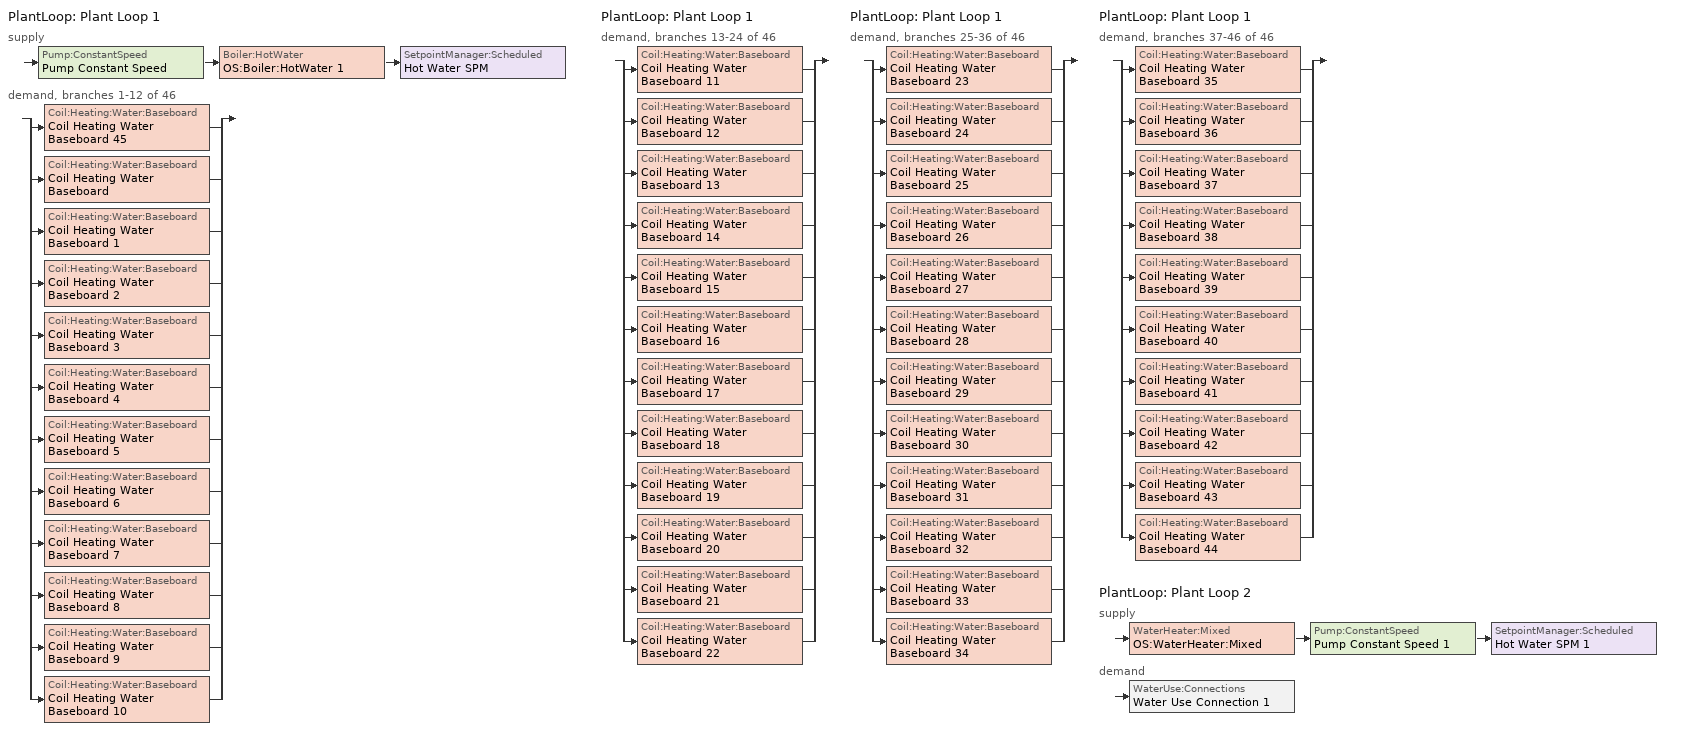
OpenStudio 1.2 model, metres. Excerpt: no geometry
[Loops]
PlantLoop 'Plant Loop 1'
 supply: Pump:ConstantSpeed 'Pump Constant Speed' > Boiler:HotWater 'OS:Boiler:HotWater 1' > SetpointManager:Scheduled 'Hot Water SPM'
 demand, branches 1-12 of 46: split
  | Coil:Heating:Water:Baseboard 'Coil Heating Water Baseboard 45'
  | Coil:Heating:Water:Baseboard 'Coil Heating Water Baseboard'
  | Coil:Heating:Water:Baseboard 'Coil Heating Water Baseboard 1'
  | Coil:Heating:Water:Baseboard 'Coil Heating Water Baseboard 2'
  | Coil:Heating:Water:Baseboard 'Coil Heating Water Baseboard 3'
  | Coil:Heating:Water:Baseboard 'Coil Heating Water Baseboard 4'
  | Coil:Heating:Water:Baseboard 'Coil Heating Water Baseboard 5'
  | Coil:Heating:Water:Baseboard 'Coil Heating Water Baseboard 6'
  | Coil:Heating:Water:Baseboard 'Coil Heating Water Baseboard 7'
  | Coil:Heating:Water:Baseboard 'Coil Heating Water Baseboard 8'
  | Coil:Heating:Water:Baseboard 'Coil Heating Water Baseboard 9'
  | Coil:Heating:Water:Baseboard 'Coil Heating Water Baseboard 10'
PlantLoop 'Plant Loop 1'
 demand, branches 13-24 of 46: split
  | Coil:Heating:Water:Baseboard 'Coil Heating Water Baseboard 11'
  | Coil:Heating:Water:Baseboard 'Coil Heating Water Baseboard 12'
  | Coil:Heating:Water:Baseboard 'Coil Heating Water Baseboard 13'
  | Coil:Heating:Water:Baseboard 'Coil Heating Water Baseboard 14'
  | Coil:Heating:Water:Baseboard 'Coil Heating Water Baseboard 15'
  | Coil:Heating:Water:Baseboard 'Coil Heating Water Baseboard 16'
  | Coil:Heating:Water:Baseboard 'Coil Heating Water Baseboard 17'
  | Coil:Heating:Water:Baseboard 'Coil Heating Water Baseboard 18'
  | Coil:Heating:Water:Baseboard 'Coil Heating Water Baseboard 19'
  | Coil:Heating:Water:Baseboard 'Coil Heating Water Baseboard 20'
  | Coil:Heating:Water:Baseboard 'Coil Heating Water Baseboard 21'
  | Coil:Heating:Water:Baseboard 'Coil Heating Water Baseboard 22'
PlantLoop 'Plant Loop 1'
 demand, branches 25-36 of 46: split
  | Coil:Heating:Water:Baseboard 'Coil Heating Water Baseboard 23'
  | Coil:Heating:Water:Baseboard 'Coil Heating Water Baseboard 24'
  | Coil:Heating:Water:Baseboard 'Coil Heating Water Baseboard 25'
  | Coil:Heating:Water:Baseboard 'Coil Heating Water Baseboard 26'
  | Coil:Heating:Water:Baseboard 'Coil Heating Water Baseboard 27'
  | Coil:Heating:Water:Baseboard 'Coil Heating Water Baseboard 28'
  | Coil:Heating:Water:Baseboard 'Coil Heating Water Baseboard 29'
  | Coil:Heating:Water:Baseboard 'Coil Heating Water Baseboard 30'
  | Coil:Heating:Water:Baseboard 'Coil Heating Water Baseboard 31'
  | Coil:Heating:Water:Baseboard 'Coil Heating Water Baseboard 32'
  | Coil:Heating:Water:Baseboard 'Coil Heating Water Baseboard 33'
  | Coil:Heating:Water:Baseboard 'Coil Heating Water Baseboard 34'
PlantLoop 'Plant Loop 1'
 demand, branches 37-46 of 46: split
  | Coil:Heating:Water:Baseboard 'Coil Heating Water Baseboard 35'
  | Coil:Heating:Water:Baseboard 'Coil Heating Water Baseboard 36'
  | Coil:Heating:Water:Baseboard 'Coil Heating Water Baseboard 37'
  | Coil:Heating:Water:Baseboard 'Coil Heating Water Baseboard 38'
  | Coil:Heating:Water:Baseboard 'Coil Heating Water Baseboard 39'
  | Coil:Heating:Water:Baseboard 'Coil Heating Water Baseboard 40'
  | Coil:Heating:Water:Baseboard 'Coil Heating Water Baseboard 41'
  | Coil:Heating:Water:Baseboard 'Coil Heating Water Baseboard 42'
  | Coil:Heating:Water:Baseboard 'Coil Heating Water Baseboard 43'
  | Coil:Heating:Water:Baseboard 'Coil Heating Water Baseboard 44'
PlantLoop 'Plant Loop 2'
 supply: WaterHeater:Mixed 'OS:WaterHeater:Mixed' > Pump:ConstantSpeed 'Pump Constant Speed 1' > SetpointManager:Scheduled 'Hot Water SPM 1'
 demand: WaterUse:Connections 'Water Use Connection 1'
[Sizing:Zone] Zone Cooling Design Supply Air Temperature {C}=14; Zone Heating Design Supply Air Temperature {C}=40; Zone Cooling Design Supply Air Humidity Ratio {kg-H2O/kg-air}=0.0085; Zone Heating Design Supply Air Humidity Ratio {kg-H2O/kg-air}=0.008; Heating Design Air Flow Method=DesignDay
Basement- Northwest Zone; Basement- North Zone; Basement- Northeast Zone; Basement- East Zone; Basement- Southeast Zone; Basement- South Interior Zone; Basement- South Exterior Zone; Basement- Southwest Zone; Basement- West Entrance Zone; Basement- East Entrance Zone; First- Northwest Zone; First- North Zone; First- Northeast Zone; First- East Classroom Zone; First- East Office Zone; First- South Interior Zone; First- South Exterior Zone; First- Southwest Zone; First- West Entrance Zone; First- East Entrance Zone; First- Core Interior Zone; Second- Northwest Classroom Zone; Second- Northwest Office Zone; Second- North Zone; Second- Northeast Office Zone; Second- Northeast Classroom Zone; Second- Southeast Classroom Zone; Second- Southeast Office Zone; Second- South Interior Office Zone; Second- South Exterior Lobby Zone; Second- Southwest Office Zone; Second- Southwest Classroom Zone; Second- West Entrance Zone; Second- East Entrance Zone; Second- Core Interior Zone; Third- Northwest Classroom Zone; Third- Northwest Office Zone; Third- North Zone; Third- Northeast Zone; Third- Southeast Zone; Third- South Zone; Third- Southwest Office Zone; Third- Southwest Classroom Zone; Third- West Entrance Zone; Third- East Entrance Zone; Third- Core Interior Zone
[Zone equipment]
Basement- Northwest Zone: Convective Baseboard Water 4
Basement- North Zone: Convective Baseboard Water 2
Basement- Northeast Zone: Convective Baseboard Water 3
Basement- East Zone: Convective Baseboard Water 1
Basement- Southeast Zone: Convective Baseboard Water 7
Basement- South Interior Zone: Convective Baseboard Water 6
Basement- South Exterior Zone: Convective Baseboard Water 5
Basement- Southwest Zone: Convective Baseboard Water 8
Basement- West Entrance Zone: Convective Baseboard Water 9
Basement- East Entrance Zone: Convective Baseboard Water
First- Northwest Zone: Convective Baseboard Water 16
First- North Zone: Convective Baseboard Water 14
First- Northeast Zone: Convective Baseboard Water 15
First- East Classroom Zone: Convective Baseboard Water 11
First- East Office Zone: Convective Baseboard Water 13
First- South Interior Zone: Convective Baseboard Water 18
First- South Exterior Zone: Convective Baseboard Water 17
First- Southwest Zone: Convective Baseboard Water 19
First- West Entrance Zone: Convective Baseboard Water 20
First- East Entrance Zone: Convective Baseboard Water 12
First- Core Interior Zone: Convective Baseboard Water 10
Second- Northwest Classroom Zone: Convective Baseboard Water 26
Second- Northwest Office Zone: Convective Baseboard Water 27
Second- North Zone: Convective Baseboard Water 23
Second- Northeast Office Zone: Convective Baseboard Water 25
Second- Northeast Classroom Zone: Convective Baseboard Water 24
Second- Southeast Classroom Zone: Convective Baseboard Water 30
Second- Southeast Office Zone: Convective Baseboard Water 31
Second- South Interior Office Zone: Convective Baseboard Water 29
Second- South Exterior Lobby Zone: Convective Baseboard Water 28
Second- Southwest Office Zone: Convective Baseboard Water 33
Second- Southwest Classroom Zone: Convective Baseboard Water 32
Second- West Entrance Zone: Convective Baseboard Water 34
Second- East Entrance Zone: Convective Baseboard Water 22
Second- Core Interior Zone: Convective Baseboard Water 21
Third- Northwest Classroom Zone: Convective Baseboard Water 39
Third- Northwest Office Zone: Convective Baseboard Water 40
Third- North Zone: Convective Baseboard Water 37
Third- Northeast Zone: Convective Baseboard Water 38
Third- Southeast Zone: Convective Baseboard Water 42
Third- South Zone: Convective Baseboard Water 41
Third- Southwest Office Zone: Convective Baseboard Water 44
Third- Southwest Classroom Zone: Convective Baseboard Water 43
Third- West Entrance Zone: Convective Baseboard Water 45
Third- East Entrance Zone: Convective Baseboard Water 36
Third- Core Interior Zone: Convective Baseboard Water 35
[PlantLoop] Plant Loop Volume {m3}=Autocalculate
Name | Fluid Type
Plant Loop 1 | Water
Plant Loop 2
[Sizing:Plant] Loop Type=Heating; Loop Design Temperature Difference {deltaC}=11
Name | Design Loop Exit Temperature {C}
Plant Loop 1 | 82
Plant Loop 2 | 60
[Boiler:HotWater]
OS:Boiler:HotWater 1: Nominal Thermal Efficiency=0.75; Efficiency Curve Temperature Evaluation Variable=LeavingBoiler; Normalized Boiler Efficiency Curve=Boiler Efficiency; Water Outlet Upper Temperature Limit {C}=99; Boiler Flow Mode=NotModulated; Parasitic Electric Load {W}=0; Sizing Factor=1
[Pump:ConstantSpeed] Rated Flow Rate {m3/s}=autosize; Rated Pump Head {Pa}=179352; Rated Power Consumption {W}=autosize; Motor Efficiency=0.8; Fraction of Motor Inefficiencies to Fluid Stream=0; Pump Control Type=Intermittent
Pump Constant Speed; Pump Constant Speed 1
[ZoneHVAC:Baseboard:Convective:Water] Availability Schedule=Always On Discrete 1
Name | Heating Coil
Convective Baseboard Water | Coil Heating Water Baseboard
Convective Baseboard Water 1 | Coil Heating Water Baseboard 1
Convective Baseboard Water 2 | Coil Heating Water Baseboard 2
Convective Baseboard Water 3 | Coil Heating Water Baseboard 3
Convective Baseboard Water 4 | Coil Heating Water Baseboard 4
Convective Baseboard Water 5 | Coil Heating Water Baseboard 5
Convective Baseboard Water 6 | Coil Heating Water Baseboard 6
Convective Baseboard Water 7 | Coil Heating Water Baseboard 7
Convective Baseboard Water 8 | Coil Heating Water Baseboard 8
Convective Baseboard Water 9 | Coil Heating Water Baseboard 9
Convective Baseboard Water 10 | Coil Heating Water Baseboard 10
Convective Baseboard Water 11 | Coil Heating Water Baseboard 11
Convective Baseboard Water 12 | Coil Heating Water Baseboard 12
Convective Baseboard Water 13 | Coil Heating Water Baseboard 13
Convective Baseboard Water 14 | Coil Heating Water Baseboard 14
Convective Baseboard Water 15 | Coil Heating Water Baseboard 15
Convective Baseboard Water 16 | Coil Heating Water Baseboard 16
Convective Baseboard Water 17 | Coil Heating Water Baseboard 17
Convective Baseboard Water 18 | Coil Heating Water Baseboard 18
Convective Baseboard Water 19 | Coil Heating Water Baseboard 19
Convective Baseboard Water 20 | Coil Heating Water Baseboard 20
Convective Baseboard Water 21 | Coil Heating Water Baseboard 21
Convective Baseboard Water 22 | Coil Heating Water Baseboard 22
Convective Baseboard Water 23 | Coil Heating Water Baseboard 23
Convective Baseboard Water 24 | Coil Heating Water Baseboard 24
Convective Baseboard Water 25 | Coil Heating Water Baseboard 25
Convective Baseboard Water 26 | Coil Heating Water Baseboard 26
Convective Baseboard Water 27 | Coil Heating Water Baseboard 27
Convective Baseboard Water 28 | Coil Heating Water Baseboard 28
Convective Baseboard Water 29 | Coil Heating Water Baseboard 29
Convective Baseboard Water 30 | Coil Heating Water Baseboard 30
Convective Baseboard Water 31 | Coil Heating Water Baseboard 31
Convective Baseboard Water 32 | Coil Heating Water Baseboard 32
Convective Baseboard Water 33 | Coil Heating Water Baseboard 33
Convective Baseboard Water 34 | Coil Heating Water Baseboard 34
Convective Baseboard Water 35 | Coil Heating Water Baseboard 35
Convective Baseboard Water 36 | Coil Heating Water Baseboard 36
Convective Baseboard Water 37 | Coil Heating Water Baseboard 37
Convective Baseboard Water 38 | Coil Heating Water Baseboard 38
Convective Baseboard Water 39 | Coil Heating Water Baseboard 39
Convective Baseboard Water 40 | Coil Heating Water Baseboard 40
Convective Baseboard Water 41 | Coil Heating Water Baseboard 41
Convective Baseboard Water 42 | Coil Heating Water Baseboard 42
Convective Baseboard Water 43 | Coil Heating Water Baseboard 43
Convective Baseboard Water 44 | Coil Heating Water Baseboard 44
Convective Baseboard Water 45 | Coil Heating Water Baseboard 45
[Coil:Heating:Water:Baseboard] U-Factor Times Area Value {W/K}=autosize; Maximum Water Flow Rate {m3/s}=autosize; Convergence Tolerance=0.001
Coil Heating Water Baseboard; Coil Heating Water Baseboard 1; Coil Heating Water Baseboard 2; Coil Heating Water Baseboard 3; Coil Heating Water Baseboard 4; Coil Heating Water Baseboard 5; Coil Heating Water Baseboard 6; Coil Heating Water Baseboard 7; Coil Heating Water Baseboard 8; Coil Heating Water Baseboard 9; Coil Heating Water Baseboard 10; Coil Heating Water Baseboard 11; Coil Heating Water Baseboard 12; Coil Heating Water Baseboard 13; Coil Heating Water Baseboard 14; Coil Heating Water Baseboard 15; Coil Heating Water Baseboard 16; Coil Heating Water Baseboard 17; Coil Heating Water Baseboard 18; Coil Heating Water Baseboard 19; Coil Heating Water Baseboard 20; Coil Heating Water Baseboard 21; Coil Heating Water Baseboard 22; Coil Heating Water Baseboard 23; Coil Heating Water Baseboard 24; Coil Heating Water Baseboard 25; Coil Heating Water Baseboard 26; Coil Heating Water Baseboard 27; Coil Heating Water Baseboard 28; Coil Heating Water Baseboard 29; Coil Heating Water Baseboard 30; Coil Heating Water Baseboard 31; Coil Heating Water Baseboard 32; Coil Heating Water Baseboard 33; Coil Heating Water Baseboard 34; Coil Heating Water Baseboard 35; Coil Heating Water Baseboard 36; Coil Heating Water Baseboard 37; Coil Heating Water Baseboard 38; Coil Heating Water Baseboard 39; Coil Heating Water Baseboard 40; Coil Heating Water Baseboard 41; Coil Heating Water Baseboard 42; Coil Heating Water Baseboard 43; Coil Heating Water Baseboard 44; Coil Heating Water Baseboard 45
[SetpointManager:Scheduled] Control Variable=Temperature
Name | Schedule
Hot Water SPM | Hot Water Temperature
Hot Water SPM 1 | Water Heater Setpoint Temperature
[WaterUse:Connections]
Water Use Connection 1: Water Use Equipment Name 1=Bathroom Sink 1
[WaterUse:Equipment] Water Use Equipment Definition=Bathroom Sink Definition
Name | Space | Flow Rate Fraction Schedule
Bathroom Sink | Space 1097 | NECB-D-HW
Bathroom Sink 1
[WaterUse:Equipment:Definition]
Bathroom Sink Definition: Peak Flow Rate {m3/s}=6.31e-05
[WaterHeater:Mixed]
OS:WaterHeater:Mixed: Tank Volume {m3}=0.3785; Setpoint Temperature Schedule=Water Heater Setpoint Temperature; Deadband Temperature Difference {deltaC}=2; Maximum Temperature Limit {C}=82.22; Heater Control Type=Cycle; Heater Maximum Capacity {W}=845000; Heater Minimum Capacity {W}=12000; Heater Fuel Type=Electricity; Heater Thermal Efficiency=0.97; Off Cycle Parasitic Fuel Consumption Rate {W}=20; Off Cycle Parasitic Fuel Type=Electricity; Off Cycle Parasitic Heat Fraction to Tank=0.8; On Cycle Parasitic Fuel Type=NaturalGas; Ambient Temperature Indicator=Schedule; Ambient Temperature Schedule=Water Heater Ambient Temperature; Off Cycle Loss Coefficient to Ambient Temperature {W/K}=6; On Cycle Loss Coefficient to Ambient Temperature {W/K}=6; Use Side Effectiveness=1; Source Side Effectiveness=1; Use Side Design Flow Rate {m3/s}=autosize; Source Side Design Flow Rate {m3/s}=autosize; Indirect Water Heating Recovery Time {hr}=1.5
[Schedule:Constant]
Always On Discrete 1: Value=1
[Schedule:Ruleset]
Name | Default Day Schedule | Summer Design Day Schedule | Winter Design Day Schedule
NECB-D-HW | Schedule Day 32
Hot Water Temperature | Hot Water Temperature Default | Hot Water Temperature Summer Design Day | Hot Water Temperature Winter Design Day
Water Heater Setpoint Temperature | Water Heater Setpoint Temperature Default
Water Heater Ambient Temperature | Water Heater Ambient Temperature Default
[Schedule:Day]
Schedule Day 32: 24, 0, 0
sunNECB-D-HW 1; satNECB-D-HW 1: 1, 0, 0.05, 2, 0, 0.05, 3, 0, 0.05, 4, 0, 0.05, 5, 0, 0.05, 6, 0, 0.05, 7, 0, 0.05, 8, 0, 0.05, 9, 0, 0.05, 10, 0, 0.05, 11, 0, 0.05, 12, 0, 0.05, 13, 0, 0.05, 14, 0, 0.05, 15, 0, 0.05, 16, 0, 0.05, 17, 0, 0.05, 18, 0, 0.05, 19, 0, 0.05, 20, 0, 0.05, 21, 0, 0.05, 22, 0, 0.05, 23, 0, 0.05, 24, 0, 0.05
wkdNECB-D-HW 1: 1, 0, 0.05, 2, 0, 0.05, 3, 0, 0.05, 4, 0, 0.05, 5, 0, 0.05, 6, 0, 0.05, 7, 0, 0.05, 8, 0, 0.49818, 9, 0, 0.5, 10, 0, 0.5, 11, 0, 0.9, 12, 0, 0.9, 13, 0, 0.9, 14, 0, 0.9, 15, 0, 0.9, 16, 0, 0.9, 17, 0, 0.7, 18, 0, 0.3, 19, 0, 0.5, 20, 0, 0.5, 21, 0, 0.5, 22, 0, 0.3, 23, 0, 0.05, 24, 0, 0.05
Hot Water Temperature Default; Hot Water Temperature Summer Design Day; Hot Water Temperature Winter Design Day: 24, 0, 67
Water Heater Setpoint Temperature Default: 24, 0, 60
Water Heater Ambient Temperature Default: 24, 0, 22
[Schedule:Rule] Schedule Ruleset=NECB-D-HW; Date Specification Type=DateRange; Start Month=1; Start Day=1; End Month=12; End Day=31
Name | Rule Order | Day Schedule | Apply Sunday | Apply Monday | Apply Tuesday | Apply Wednesday | Apply Thursday | Apply Friday | Apply Saturday
sunNECB-D-HWrule | 0 | sunNECB-D-HW 1 | Yes | No | No | No | No | No | No
satNECB-D-HWrule | 1 | satNECB-D-HW 1 | No | No | No | No | No | No | Yes
wkdNECB-D-HW rule | 2 | wkdNECB-D-HW 1 | No | Yes | Yes | Yes | Yes | Yes | No
[Curve:Biquadratic]
Boiler Efficiency: Coefficient1 Constant=1; Coefficient2 x=0; Coefficient3 x**2=0; Coefficient4 y=0; Coefficient5 y**2=0; Coefficient6 x*y=0; Minimum Value of x {BasedOnField A2}=0; Maximum Value of x {BasedOnField A2}=1; Minimum Value of y {BasedOnField A3}=0; Maximum Value of y {BasedOnField A3}=1
